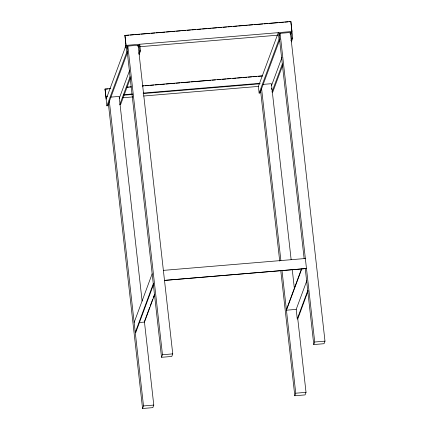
<?xml version="1.0" encoding="UTF-8"?>
<svg xmlns="http://www.w3.org/2000/svg" width="430" height="430" viewBox="0 0 430 430"><rect width="100%" height="100%" fill="white"/><g stroke="black" fill="none" stroke-linecap="round" stroke-linejoin="round"><path stroke-width="0.64" d="M138.702 53.492L139.632 50.993L138.976 45.155L127.001 46.155L127.656 51.992L107.742 105.753L106.887 105.823L105.017 89.139L110.419 88.564M125.103 47.95L125.947 45.021L124.931 35.384L290.857 21.5L292.728 38.184L291.341 41.936M106.14 99.153L126.049 45.392L291.981 31.508M127.097 48.133L127.855 46.085L162.475 354.739L161.529 357.303L171.79 356.443L172.742 353.879L138.121 45.225L137.74 46.247M106.887 105.823L126.802 52.068L124.931 35.384M119.293 98.287L129.715 70.16M138.277 47.026L138.976 45.155M130.134 76.621L119.717 104.753L120.572 104.678L130.526 77.803M139.094 54.669L140.486 50.923L139.734 44.247M134.149 322.446L152.161 273.802M135.783 332.411L153.8 283.773L153.284 283.816L135.273 332.454L135.783 332.411L135.643 331.143M144.641 320.963L149.726 307.246M150.183 305.999L152.725 299.135M153.188 297.888L154.112 295.394M154.628 294.647L144.469 322.086L139.266 322.521M279.339 35.394L280.097 33.346L314.722 342.006L313.771 344.564L324.037 343.704L324.983 341.146L290.363 32.486L289.981 33.513M259.129 93.09L279.043 39.329L278.296 32.653L258.382 86.414L259.129 93.09L259.989 93.014L279.898 39.259L279.242 33.416L291.217 32.417L291.873 38.254L290.949 40.759M144.41 321.586L153.779 405.081L152.827 407.64L142.566 408.5L143.512 405.941L109.263 100.615M291.873 31.137L290.857 21.5M271.534 85.548L281.956 57.421M290.524 34.292L291.217 32.417M282.381 63.887L271.959 92.015L272.813 91.945L282.773 65.064M286.391 309.708L301.403 269.175M301.693 269.051L286.444 310.207L296.195 309.39L306.821 280.709M308.17 290.798L297.775 318.861L297.264 318.904L307.891 290.218M297.796 319.012L306.02 392.343L305.069 394.907L294.808 395.761L295.754 393.203L281.999 270.54M124.883 35.507L128.898 35.174M130.236 35.061L134.246 34.728M135.584 34.615L139.6 34.276M140.938 34.169L149.635 33.438M150.973 33.325L154.988 32.992M156.326 32.879L165.023 32.153M166.362 32.04L170.377 31.702M171.715 31.589L175.058 31.309M176.397 31.202L180.412 30.863M181.75 30.75L185.765 30.417M187.104 30.304L190.447 30.025M191.785 29.912L195.8 29.579M197.139 29.466L201.154 29.127M202.492 29.014L206.507 28.681M207.846 28.568L211.189 28.289M212.527 28.176L216.543 27.842M217.881 27.73L221.896 27.391M223.234 27.283L226.578 27.004M227.916 26.891L231.931 26.552M233.27 26.44L237.285 26.106M238.623 25.993L247.32 25.268M248.658 25.155L252.673 24.816M254.012 24.709L262.708 23.978M264.047 23.865L268.062 23.532M269.4 23.419L278.097 22.693M279.435 22.58L283.451 22.242M284.789 22.134L288.132 21.849M289.471 21.742L290.809 21.629M139.82 46.719L277.651 35.19M126.802 52.068L127.656 51.992M139.632 50.993L140.486 50.923M279.043 39.329L279.898 39.259M291.873 38.254L292.728 38.184M126.474 87.22L131.155 86.828M142.529 85.876L262.295 75.857M105.017 89.139L107.694 88.919M109.032 88.806L110.37 88.693M127.097 87.295L128.436 87.182M129.774 87.07L131.112 86.957M142.486 86.005L143.824 85.892M145.163 85.785L149.172 85.446M150.511 85.333L153.859 85.054M155.198 84.941L159.213 84.608M160.551 84.495L164.561 84.162M165.899 84.049L174.601 83.318M175.934 83.21L179.95 82.872M181.288 82.759L189.99 82.033M191.323 81.92L195.338 81.587M196.677 81.474L210.727 80.297M212.065 80.184L215.414 79.905M217.419 79.738L220.762 79.459M222.1 79.346L226.115 79.007M227.454 78.9L230.802 78.62M232.807 78.448L236.151 78.169M237.489 78.056L241.504 77.722M242.843 77.61L246.858 77.276M248.196 77.163L251.539 76.884M252.878 76.771L256.893 76.432M258.231 76.325L262.246 75.986M123.759 94.691L132.456 93.966M143.163 93.068L260.247 83.275M123.813 95.191L132.51 94.466M143.217 93.568L259.634 83.829M110.816 97.121L119.153 96.422L142.11 301.086M263.058 84.388L271.4 83.689L291.137 259.682M122.867 97.75L132.902 96.911M143.609 96.019L258.688 86.387M163.373 270.384L305.354 258.511M162.475 354.739L172.742 353.879M314.722 342.006L324.983 341.146M143.512 405.941L153.779 405.081M295.754 393.203L306.02 392.343M279.527 39.237L304.128 258.564M305.246 268.567L313.771 344.564M292.26 269.68L294.356 288.347M271.524 88.123L271.669 89.419M296.195 309.39L297.264 318.904M261.585 88.548L280.876 260.542M260.558 90.44L279.704 261.101M280.752 270.432L294.808 395.761M127.28 51.976L161.529 357.303M108.317 103.178L142.566 408.5M107.086 96.594L107.032 96.089L106.129 98.524L105.065 89.015M164.496 280.398L306.477 268.519L164.496 280.398"/></g></svg>
